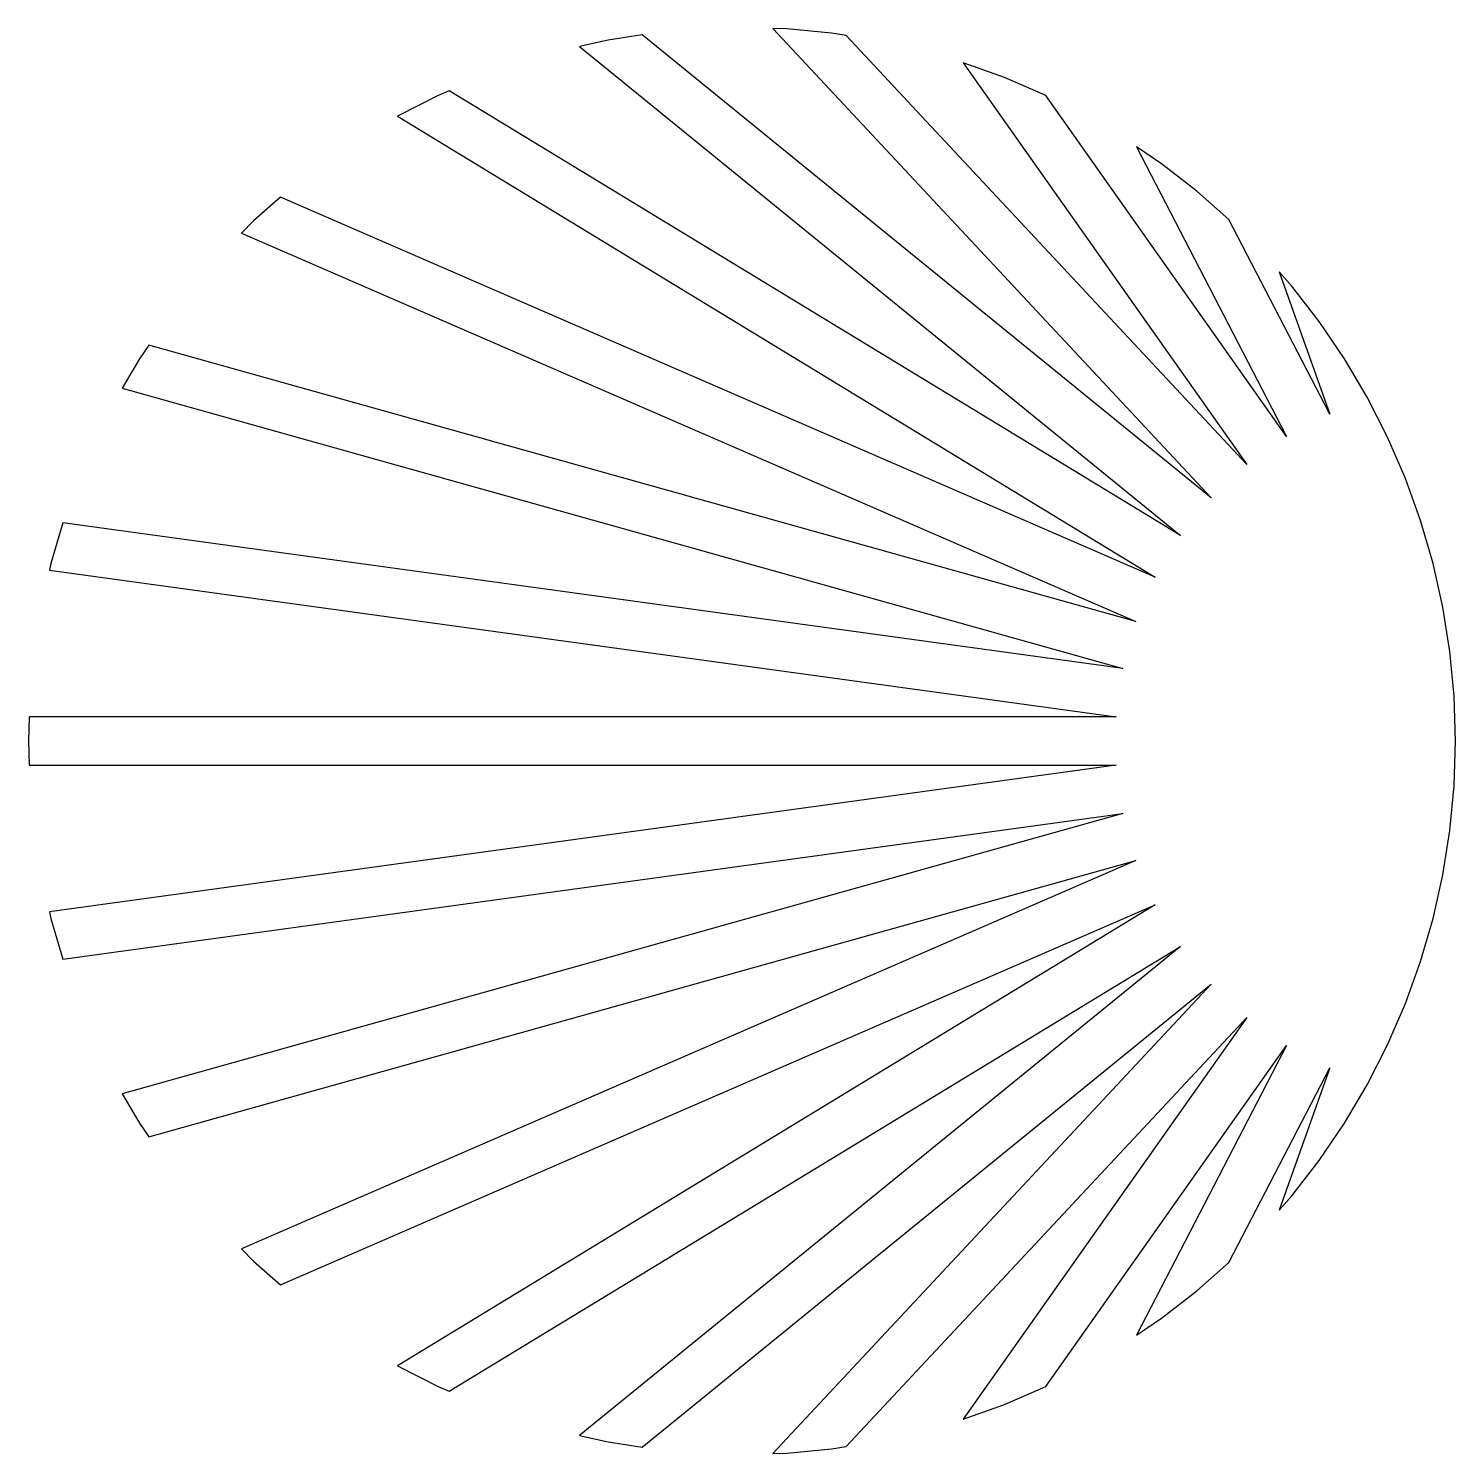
# Model space of a CAD drawing. Header units: metres. Extents: x -44 to 44, y -43.9 to 43.9.
import ezdxf

# ---------------------------------------------------------------- set-up
doc = ezdxf.new("R2010")
doc.units = ezdxf.units.M

msp = doc.modelspace()

# ---------------------------------------------------------------- linework, layer by layer
for p, q in [((-8.24477, 43.2206), (-10.0156, 42.8248)), ((-6.15523, 43.5516), (-8.24477, 43.2206)), ((28.9358, 15.0029), (-6.15523, 43.5516)), ((2.76277, 43.9132), (1.91051, 43.94)), ((1.91051, 43.94), (28.9358, 15.0029)), ((5.51465, 43.653), (2.76277, 43.9132)), ((6.41679, 43.5102), (5.51465, 43.653)), ((31.1284, 17.0505), (6.41679, 43.5102)), ((-10.0156, 42.8248), (27.0426, 12.6757)), ((16.1975, 40.9102), (13.6353, 41.8326)), ((13.6353, 41.8326), (31.1284, 17.0505)), ((18.733, 39.8129), (16.1975, 40.9102)), ((-18.7343, 39.8124), (-21.1972, 38.5575)), ((-18.0609, 40.1038), (-18.7343, 39.8124)), ((27.0426, 12.6757), (-18.0609, 40.1038)), ((33.5793, 18.7805), (18.733, 39.8129)), ((-21.1972, 38.5575), (-21.2452, 38.529)), ((-21.2452, 38.529), (25.4839, 10.1124)), ((25.8625, 35.5967), (24.3241, 36.6423)), ((24.3241, 36.6423), (33.5793, 18.7805)), ((28.0466, 33.9026), (25.8625, 35.5967)), ((-28.4559, 33.5418), (-30.1201, 32.0746)), ((25.4839, 10.1124), (-28.4559, 33.5418)), ((30.0273, 32.1564), (28.0466, 33.9026)), ((-30.1201, 32.0746), (-30.8736, 31.3211)), ((36.243, 20.1607), (30.0273, 32.1564)), ((-30.8736, 31.3211), (24.2887, 7.36079)), ((33.9026, 28.0466), (33.1281, 28.9251)), ((33.1281, 28.9251), (36.243, 20.1607)), ((35.5967, 25.8625), (33.9026, 28.0466)), ((37.1504, 23.5764), (35.5967, 25.8625)), ((-36.5802, 24.4155), (-37.1504, 23.5764)), ((24.2887, 7.36079), (-36.5802, 24.4155)), ((-37.1504, 23.5764), (-38.2243, 21.7606)), ((38.5575, 21.1972), (37.1504, 23.5764)), ((-38.2243, 21.7606), (23.4793, 4.47206)), ((39.8124, 18.7343), (38.5575, 21.1972)), ((40.9102, 16.1975), (39.8124, 18.7343)), ((41.8465, 13.5967), (40.9102, 16.1975)), ((-41.8872, 13.4565), (-42.6176, 10.9424)), ((23.4793, 4.47206), (-41.8872, 13.4565)), ((42.6176, 10.9424), (41.8465, 13.5967)), ((-42.6176, 10.9424), (-42.7074, 10.541)), ((43.2206, 8.24477), (42.6176, 10.9424)), ((-42.7074, 10.541), (23.0708, 1.5)), ((43.653, 5.51465), (43.2206, 8.24477)), ((43.9132, 2.76277), (43.653, 5.51465)), ((44, 0), (43.9132, 2.76277)), ((-43.9529, 1.5), (-44, 0)), ((23.0708, 1.5), (-43.9529, 1.5)), ((-44, 0), (-43.9529, -1.5)), ((43.9132, -2.76277), (44, 0)), ((-43.9529, -1.5), (23.0708, -1.5)), ((23.0708, -1.5), (-42.7074, -10.541)), ((43.653, -5.51465), (43.9132, -2.76277)), ((-41.8872, -13.4565), (23.4793, -4.47206)), ((23.4793, -4.47206), (-38.2243, -21.7606)), ((43.2206, -8.24477), (43.653, -5.51465)), ((-36.5802, -24.4155), (24.2887, -7.36079)), ((24.2887, -7.36079), (-30.8736, -31.3211)), ((42.6176, -10.9424), (43.2206, -8.24477)), ((-42.7074, -10.541), (-42.6176, -10.9424)), ((-28.4559, -33.5418), (25.4839, -10.1124)), ((25.4839, -10.1124), (-21.2452, -38.529)), ((-42.6176, -10.9424), (-41.8872, -13.4565)), ((41.8465, -13.5967), (42.6176, -10.9424)), ((-18.0609, -40.1038), (27.0426, -12.6757)), ((27.0426, -12.6757), (-10.0156, -42.8248)), ((40.9102, -16.1975), (41.8465, -13.5967)), ((-6.15523, -43.5516), (28.9358, -15.0029)), ((28.9358, -15.0029), (1.91051, -43.94)), ((39.8124, -18.7343), (40.9102, -16.1975)), ((6.41679, -43.5102), (31.1284, -17.0505)), ((31.1284, -17.0505), (13.6353, -41.8326)), ((18.733, -39.8129), (33.5793, -18.7805)), ((33.5793, -18.7805), (24.3241, -36.6423)), ((38.5575, -21.1972), (39.8124, -18.7343)), ((30.0273, -32.1564), (36.243, -20.1607)), ((36.243, -20.1607), (33.1281, -28.9251)), ((-38.2243, -21.7606), (-37.1504, -23.5764)), ((37.1504, -23.5764), (38.5575, -21.1972)), ((-37.1504, -23.5764), (-36.5802, -24.4155)), ((35.5967, -25.8625), (37.1504, -23.5764)), ((33.9026, -28.0466), (35.5967, -25.8625)), ((33.1281, -28.9251), (33.9026, -28.0466)), ((-30.8736, -31.3211), (-30.1201, -32.0746)), ((-30.1201, -32.0746), (-28.4559, -33.5418)), ((28.0466, -33.9026), (30.0273, -32.1564)), ((25.8625, -35.5967), (28.0466, -33.9026)), ((24.3241, -36.6423), (25.8625, -35.5967)), ((-21.2452, -38.529), (-21.1972, -38.5575)), ((-21.1972, -38.5575), (-18.7343, -39.8124)), ((-18.7343, -39.8124), (-18.0609, -40.1038)), ((16.1975, -40.9102), (18.733, -39.8129)), ((13.6353, -41.8326), (16.1975, -40.9102)), ((-10.0156, -42.8248), (-8.24477, -43.2206)), ((-8.24477, -43.2206), (-6.15523, -43.5516)), ((1.91051, -43.94), (2.76277, -43.9132)), ((2.76277, -43.9132), (5.51465, -43.653)), ((5.51465, -43.653), (6.41679, -43.5102))]:
    msp.add_line(p, q)

doc.saveas('drawing.dxf')
